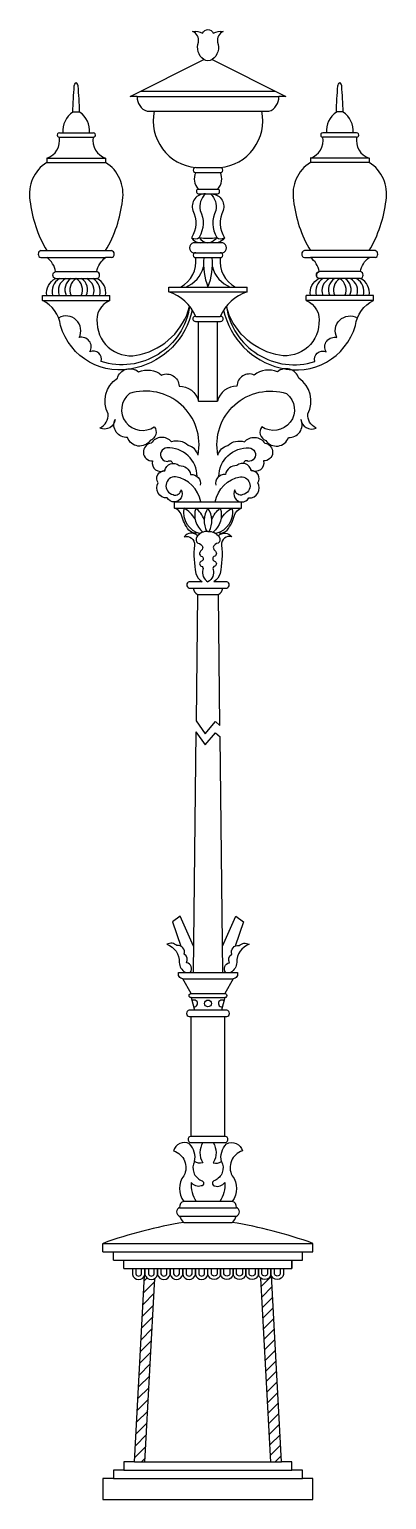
# Model space of a CAD drawing. Extents: x 283 to 1133, y 5742 to 9242.
import ezdxf

# ---------------------------------------------------------------- set-up
doc = ezdxf.new("R2010")
doc.units = 0
doc.header["$MEASUREMENT"] = 0
for name, color, linetype in [('2', 4, 'CONTINUOUS'), ('3', 3, 'CONTINUOUS'), ('7', 7, 'CONTINUOUS')]:
    doc.layers.add(name, color=color, linetype=linetype)
pattern_1 = [(45, (103662.549, 71026.243), (-13.2582521, 13.2582521), [])]

msp = doc.modelspace()

# ---------------------------------------------------------------- hatches: boundary and pattern name
at = {"layer": '3'}
h = msp.add_hatch(dxfattribs=at)
h.set_pattern_fill('ANSI31', color=256, scale=150, style=0)
h.set_pattern_definition(pattern_1)
h.paths.add_polyline_path([(557.3, 6275.7, 0.045011), (558.2, 6278.3, 0.524363), (582, 6269.3), (558.2, 5832.3), (533.2, 5832.3)])
h = msp.add_hatch(dxfattribs=at)
h.set_pattern_fill('ANSI31', color=256, scale=150, style=0)
h.set_pattern_definition(pattern_1)
h.paths.add_polyline_path([(859.1, 6275.7, -0.045011), (858.2, 6278.3, -0.524363), (834.4, 6269.3), (858.2, 5832.3), (883.2, 5832.3)])

# ---------------------------------------------------------------- linework, layer by layer
at = {"layer": '2'}
for p, q in [((563.2, 9047.3), (579.9, 9047.3)), ((836.6, 9047.3), (853.2, 9047.3)), ((324.5, 8935.7), (324.5, 8925.7)), ((464.5, 8935.7), (464.5, 8925.7)), ((952, 8935.7), (952, 8925.7)), ((1092, 8935.7), (1092, 8925.7)), ((684.9, 8850.7), (731.6, 8850.7)), ((310.3, 8715.7), (324.5, 8715.7)), ((310.3, 8715.7), (324.5, 8715.7)), ((464.5, 8715.7), (478.6, 8715.7)), ((952, 8715.7), (937.8, 8715.7)), ((1106.2, 8715.7), (1092, 8715.7)), ((1106.2, 8715.7), (1092, 8715.7)), ((310.3, 8699), (324.5, 8699)), ((478.6, 8699), (464.5, 8699)), ((937.8, 8699), (952, 8699)), ((1106.2, 8699), (1092, 8699)), ((614.9, 8617.3), (614.9, 8629)), ((614.9, 8629), (643.1, 8629)), ((773.3, 8629), (801.6, 8629)), ((801.6, 8617.3), (801.6, 8629)), ((314.1, 8597.3), (314.1, 8609)), ((474.8, 8597.3), (474.8, 8609)), ((941.7, 8597.3), (941.7, 8609)), ((1102.3, 8597.3), (1102.3, 8609)), ((679.1, 8547.3), (685.9, 8547.3)), ((685.9, 8357.3), (685.9, 8547.3)), ((730.6, 8357.3), (730.6, 8547.3)), ((730.6, 8547.3), (737.4, 8547.3)), ((628.2, 8117.3), (788.2, 8117.3)), ((628.2, 8102.3), (628.2, 8117.3)), ((788.2, 8102.3), (788.2, 8117.3)), ((668.2, 6937.3), (676.2, 6907.3)), ((748.2, 6937.3), (740.2, 6907.3)), ((668.2, 6607.3), (668.2, 6892.3)), ((748.2, 6607.3), (748.2, 6892.3)), ((668.2, 6592.3), (748.2, 6592.3)), ((458.2, 6332.3), (458.2, 6352.3)), ((458.2, 6332.3), (483.2, 6332.3)), ((483.2, 6312.3), (483.2, 6332.3)), ((483.2, 6312.3), (508.2, 6312.3)), ((508.2, 6292.3), (508.2, 6312.3)), ((508.2, 6292.3), (908.2, 6292.3)), ((533.2, 5832.3), (557.3, 6275.7)), ((883.2, 5832.3), (859.1, 6275.7))]:
    msp.add_line(p, q, dxfattribs=at)
for points in [[(698.2, 9170.6, -0.335492), (685.5, 9212.3, 0.340684), (671.7, 9237.6, -0.14808), (695.5, 9233.5, -0.235257), (708.2, 9242.3, -0.235257), (720.9, 9233.5, -0.14808), (744.7, 9237.6, 0.340684), (731, 9212.3, -0.335492), (718.2, 9170.6, -0.281973)], [(663.2, 6892.3), (753.2, 6892.3, 0.824694), (753.2, 6907.3), (663.2, 6907.3, 0.824694)]]:
    msp.add_lwpolyline(points, format="xyb", close=True, dxfattribs=at)
for points in [[(539.9, 9082.3), (523.2, 9082.3), (698.2, 9170.6)], [(718.2, 9170.6), (893.2, 9082.3), (876.6, 9082.3)], [(679.6, 7570.3), (673.2, 6997.3)], [(743.2, 6997.3), (737, 7558.5)], [(533.2, 5832.3), (508.2, 5832.3), (508.2, 5812.3), (483.2, 5812.3), (483.2, 5792.3), (458.2, 5792.3), (458.2, 5742.3), (958.2, 5742.3), (958.2, 5792.3), (933.2, 5792.3), (933.2, 5812.3), (908.2, 5812.3), (908.2, 5832.3), (883.2, 5832.3)]]:
    msp.add_lwpolyline(points, dxfattribs=at)
for points in [[(386.5, 9045.7, -0.014558), (389.9, 9108, -0.174357), (394.5, 9115.7)], [(402.5, 9045.7, 0.014558), (399, 9108, 0.174357), (394.5, 9115.7)], [(1014, 9045.7, -0.014558), (1017.4, 9108, -0.174357), (1022, 9115.7)], [(1030, 9045.7, 0.014558), (1026.6, 9108, 0.174357), (1022, 9115.7)], [(853.2, 9047.3, 0.340801), (876.6, 9082.3, 0.340801)], [(702.4, 8850.7, 0.530334), (672.1, 8811.2, -0.261366), (669.1, 8746.4, 0.275461), (690.7, 8734)], [(714.1, 8850.7, -0.530334), (744.3, 8811.2, 0.261366), (747.3, 8746.4, -0.275461), (725.7, 8734)], [(743.2, 8710.7, 0.775195), (743.2, 8734), (673.2, 8734, 0.775195), (673.2, 8710.7)], [(324.5, 8609, -0.33763), (345.3, 8649, -0.76793), (345.3, 8665.7, 0.20721), (324.5, 8699)], [(464.5, 8609, 0.33763), (443.6, 8649, 0.76793), (443.6, 8665.7, -0.20721), (464.5, 8699)], [(952, 8609, -0.33763), (972.8, 8649, -0.76793), (972.8, 8665.7, 0.20721), (952, 8699)], [(1092, 8609, 0.33763), (1071.2, 8649, 0.76793), (1071.2, 8665.7, -0.20721), (1092, 8699)], [(670.9, 8574.2, -0.288386), (536.5, 8436.7, -0.408707), (357.2, 8537.4, 0.250855), (314.1, 8597.3)], [(474.8, 8597.3, 0.350907), (444.1, 8541.8, 0.481522), (547, 8468.5, 0.277563), (664.5, 8583)], [(745.5, 8574.2, 0.288386), (880, 8436.7, 0.408707), (1059.3, 8537.4, -0.250855), (1102.3, 8597.3)], [(941.7, 8597.3, -0.350907), (972.4, 8541.8, -0.481522), (869.4, 8468.5, -0.277563), (751.9, 8583)], [(684.6, 8229.1, 0.568961), (521, 8375.4, 0.968682), (580.4, 8296.5, -0.501723), (570.5, 8263.7, -0.624425), (516.8, 8270.9, -0.568589), (487, 8313.8, -0.523073), (451, 8293.4, 0.316896), (470.6, 8327.2, -0.390461), (492.4, 8411.7, -0.542637), (542.7, 8427.3, -0.270184), (597.9, 8419.5, -0.534339), (639.3, 8393.3, -0.339282), (685.9, 8357.3)], [(731.8, 8229.1, -0.568961), (895.4, 8375.4, -0.968682), (836.1, 8296.5, 0.501723), (845.9, 8263.7, 0.624425), (899.7, 8270.9, 0.568589), (929.5, 8313.8, 0.523073), (965.4, 8293.4, -0.316896), (945.8, 8327.2, 0.390461), (924.1, 8411.7, 0.542637), (873.8, 8427.3, 0.270184), (818.5, 8419.5, 0.534339), (777.2, 8393.3, 0.339282), (730.6, 8357.3)], [(684.6, 8229.1, 0.26613), (661.3, 8251.6, 0.28217), (621.5, 8260.3, 0.50822), (573.2, 8257.1, 0.969032), (576.1, 8215.1, 0.692018), (606, 8193.5)], [(731.8, 8229.1, -0.26613), (755.1, 8251.6, -0.28217), (795, 8260.3, -0.50822), (843.3, 8257.1, -0.969032), (840.3, 8215.1, -0.692018), (810.4, 8193.5)], [(682.2, 8178, 0.429161), (610.2, 8245.9, 1.015173), (612.6, 8214, -0.675213), (623, 8209.1)], [(734.3, 8178, -0.429161), (806.2, 8245.9, -1.015173), (803.8, 8214, 0.675213), (793.4, 8209.1)], [(690.9, 8117.3, 0.318212), (630.7, 8177.3, 0.919483), (624.9, 8134.8, 0.513611), (644, 8146.5, -1.008262), (611.1, 8126.8, -0.604739), (589.8, 8162.9, -0.637646), (605.7, 8191.6, -0.617556), (639.3, 8203.8, -0.366284), (666.9, 8182.6, -0.50083), (689.8, 8157.1)], [(725.6, 8117.3, -0.318212), (785.7, 8177.3, -0.919483), (791.5, 8134.8, -0.513611), (772.4, 8146.5, 1.008262), (805.4, 8126.8, 0.604739), (826.6, 8162.9, 0.637646), (810.7, 8191.6, 0.617556), (777.2, 8203.8, 0.366284), (749.5, 8182.6, 0.50083), (726.7, 8157.1)], [(680.8, 8042.8, -0.227425), (662.7, 8050.4, -0.115716), (645.2, 8086.2, 0.268259), (628.2, 8102.3)], [(735.6, 8042.8, 0.227425), (753.7, 8050.4, 0.115716), (771.3, 8086.2, -0.268259), (788.2, 8102.3)], [(683.3, 8036.9, 0.457377), (651.6, 8034.5, -0.552312), (675.9, 8014.6, 0.073659), (679.3, 7947, 0.178661), (694.5, 7927.3)], [(733.1, 8036.9, -0.457377), (764.9, 8034.5, 0.552312), (740.6, 8014.6, -0.073659), (737.1, 7947, -0.178661), (721.9, 7927.3)], [(694.5, 7927.3), (663.2, 7927.3, 0.753871), (663.2, 7912.3), (673.2, 7912.3, 0.237581), (683.2, 7897.3), (679.9, 7596.2)], [(736.7, 7585), (733.2, 7897.3, 0.237581), (743.2, 7912.3), (753.2, 7912.3, 0.753871), (753.2, 7927.3), (721.9, 7927.3)], [(668.2, 6937.3, -1.023483), (668.2, 6947.3), (648.2, 6982.3, -0.494122), (638.2, 6997.3), (673.2, 6997.3)], [(743.2, 6997.3), (778.2, 6997.3, -0.494122), (768.2, 6982.3), (748.2, 6947.3, -1.023483), (748.2, 6937.3)], [(675.9, 6547.2, 0.276789), (663.8, 6589, 0.497878), (626.3, 6572.4, -0.468435), (650.8, 6513.4, 0.342939), (650.7, 6452.3)], [(696.2, 6592.3, 0.294871), (695.8, 6544.4, -0.266327), (675.9, 6547.2, 0.430397), (692.2, 6501.8, -0.877568), (692.2, 6488.9, -0.310093), (668.2, 6497.1, 0.172141), (680.2, 6452.3)], [(720.3, 6592.3, -0.294871), (720.6, 6544.4, 0.266327), (740.5, 6547.2, -0.430397), (724.3, 6501.8, 0.877568), (724.3, 6488.9, 0.310093), (748.3, 6497.1, -0.172141), (736.2, 6452.3)], [(740.5, 6547.2, -0.276789), (752.6, 6589, -0.497878), (790.2, 6572.4, 0.468435), (765.6, 6513.4, -0.342939), (765.7, 6452.3)], [(908.2, 6312.3), (908.2, 6292.3), (908.2, 6312.3), (933.2, 6312.3), (933.2, 6332.3), (958.2, 6332.3), (958.2, 6352.3, 0.044758), (765.7, 6402.3)]]:
    msp.add_lwpolyline(points, format="xyb", dxfattribs=at)
for centre, radius, start, end in [((574.2, 9080), 34.4, 176.0518, 251.3284), ((417.4, 9000.4), 54.8, 124.3024, 184.9239), ((371.6, 9000.4), 54.8, 355.0761, 55.6976), ((1044.9, 9000.4), 54.8, 124.3024, 184.9239), ((999.1, 9000.4), 54.8, 355.0761, 55.6976), ((353.9, 8990.7), 5.03, 83.9157, 276.0843), ((435, 8990.7), 5.03, 263.9157, 96.0843), ((981.5, 8990.7), 5.03, 83.9157, 276.0843), ((1062.5, 8990.7), 5.03, 263.9157, 96.0843), ((310, 8978.3), 45, 288.7079, 9.3645), ((478.9, 8978.3), 45, 170.6355, 251.2921), ((937.5, 8978.3), 45, 288.7079, 9.3645), ((1106.4, 8978.3), 45, 170.6355, 251.2921), ((706, 8886.2), 35, 317.0391, 26.0186), ((737.9, 8907.3), 5.86, 264.7009, 95.2991), ((737.9, 8907.3), 5.86, 264.7009, 95.2991), ((729.9, 8856.5), 6.06, 285.7294, 74.2706), ((312.5, 8707.3), 8.63, 104.9565, 255.0435), ((476.4, 8707.3), 8.63, 284.9565, 75.0435), ((476.4, 8707.3), 8.63, 284.9565, 75.0435), ((940, 8707.3), 8.63, 104.9565, 255.0435), ((940, 8707.3), 8.63, 104.9565, 255.0435), ((1103.9, 8707.3), 8.63, 284.9565, 75.0435), ((609.2, 8690.6), 70.3, 298.7998, 6.8276), ((678.5, 8704.8), 5.86, 84.7009, 275.2991), ((807.2, 8690.6), 70.3, 173.1724, 241.2002), ((737.9, 8704.8), 5.86, 264.7009, 95.2991), ((737.9, 8704.8), 5.86, 264.7009, 95.2991), ((441.4, 8657.3), 8.63, 284.9565, 75.0435), ((975, 8657.3), 8.63, 104.9565, 255.0435), ((581.8, 8516.5), 106.2, 23.6185, 71.8341), ((834.6, 8516.5), 106.2, 108.1659, 156.3815), ((678, 8553.2), 5.93, 79.4078, 280.5922), ((738.5, 8553.2), 5.93, 259.4078, 100.5922), ((668.2, 6599.8), 7.5, 89.8574, 270.1426), ((748.2, 6599.8), 7.5, 269.8574, 90.1426), ((653.4, 6439.7), 12.9, 102.0462, 190.5736), ((763, 6439.7), 12.9, 349.4264, 77.9538), ((643.5, 6427.3), 10.4, 105.6339, 254.3661), ((669.8, 6425.9), 30.3, 196.3934, 230.9867), ((746.6, 6425.9), 30.3, 309.0133, 343.6066), ((772.9, 6427.3), 10.4, 285.6339, 74.3661), ((833.2, 5304.3), 1113.1, 99.4348, 109.6858)]:
    msp.add_arc(centre, radius, start, end, dxfattribs=at)
at = {"layer": '3'}
for p, q in [((539.9, 9082.3), (876.6, 9082.3)), ((549, 9095.3), (867.5, 9095.3)), ((386.5, 9045.7), (402.5, 9045.7)), ((579.9, 9047.3), (836.6, 9047.3)), ((1030, 9045.7), (1014, 9045.7)), ((354.5, 8995.7), (434.5, 8995.7)), ((1062, 8995.7), (982, 8995.7)), ((354.5, 8985.7), (434.5, 8985.7)), ((1062, 8985.7), (982, 8985.7)), ((324.5, 8935.7), (465, 8935.7)), ((324.5, 8925.7), (465, 8925.7)), ((1092, 8935.7), (951.4, 8935.7)), ((1092, 8925.7), (951.4, 8925.7)), ((679.1, 8913.2), (737.4, 8913.2)), ((679.1, 8901.5), (737.4, 8901.5)), ((684.9, 8862.3), (731.6, 8862.3)), ((324.5, 8715.7), (464.5, 8715.7)), ((464.5, 8715.7), (478.6, 8715.7)), ((952, 8715.7), (937.8, 8715.7)), ((1092, 8715.7), (952, 8715.7)), ((324.5, 8699), (464.5, 8699)), ((679.1, 8710.7), (737.4, 8710.7)), ((679.1, 8699), (737.4, 8699)), ((1092, 8699), (952, 8699)), ((345.3, 8665.7), (443.6, 8665.7)), ((345.3, 8665.7), (443.6, 8665.7)), ((345.3, 8649), (443.6, 8649)), ((1071.2, 8665.7), (972.8, 8665.7)), ((1071.2, 8665.7), (972.8, 8665.7)), ((1071.2, 8649), (972.8, 8649)), ((614.9, 8617.3), (801.6, 8617.3)), ((643.1, 8629), (773.3, 8629)), ((314.1, 8609), (474.8, 8609)), ((314.1, 8597.3), (474.8, 8597.3)), ((1102.3, 8609), (941.7, 8609)), ((1102.3, 8597.3), (941.7, 8597.3)), ((679.1, 8559), (737.4, 8559)), ((685.9, 8547.3), (730.6, 8547.3)), ((685.9, 8357.3), (730.6, 8357.3)), ((628.2, 8102.3), (788.2, 8102.3)), ((673.2, 7912.3), (743.2, 7912.3)), ((683.2, 7897.3), (733.2, 7897.3)), ((648.2, 6982.3), (768.2, 6982.3)), ((673.2, 6997.3), (743.2, 6997.3)), ((668.2, 6947.3), (748.2, 6947.3)), ((668.2, 6937.3), (748.2, 6937.3)), ((668.2, 6607.3), (748.2, 6607.3)), ((765.7, 6452.3), (650.7, 6452.3)), ((640.7, 6437.3), (775.7, 6437.3)), ((640.7, 6417.3), (775.7, 6417.3)), ((650.7, 6402.3), (765.7, 6402.3)), ((458.2, 6352.3), (958.2, 6352.3)), ((483.2, 6332.3), (933.2, 6332.3)), ((508.2, 6312.3), (908.2, 6312.3)), ((508.2, 5812.3), (908.2, 5812.3)), ((533.2, 5832.3), (883.2, 5832.3)), ((483.2, 5792.3), (933.2, 5792.3))]:
    msp.add_line(p, q, dxfattribs=at)
for points in [[(702.4, 8850.7, 0.274345), (689.6, 8811.2, -0.253854), (687.2, 8747, 0.23459), (708.2, 8734)], [(714.1, 8850.7, -0.274345), (726.8, 8811.2, 0.253854), (729.2, 8747, -0.23459), (708.2, 8734)], [(669.1, 8746.4, 0.288681), (687.2, 8747, 0.096004), (729.2, 8747, 0.288681), (747.3, 8746.4, 0.288681)], [(698.1, 8699, 0.120094), (708.2, 8629, 0.120094), (718.3, 8699)], [(664.5, 8583, -0.461106), (453.9, 8451.5, 0.643606), (427.1, 8474.8, 0.671845), (401.2, 8508.7, 0.761092), (352.6, 8555.2)], [(751.9, 8583, 0.461106), (962.5, 8451.5, -0.643606), (989.4, 8474.8, -0.671845), (1015.3, 8508.7, -0.761092), (1063.8, 8555.2)], [(677.1, 8076.7, 0.15968), (650.8, 8102.3, 0.395758), (689.4, 8042.1)], [(699, 8075.8, 0.137844), (679.1, 8102.3, 0.308919), (696, 8045.4)], [(710.6, 8047.3, 0.29335), (708.2, 8102.3, 0.29335), (705.8, 8047.3)], [(717.5, 8075.8, -0.137844), (737.4, 8102.3, -0.308919), (720.4, 8045.4)], [(739.3, 8076.7, -0.15968), (765.7, 8102.3, -0.395758), (727.1, 8042.1)], [(708.2, 8047.3, 0.244184), (681.4, 8034.7, 0.381484), (684.1, 8019.1, -0.281174), (695.9, 8009.7, -0.176913), (690.7, 8000.3, 0.634647), (694.3, 7987.3, -0.616529), (692.6, 7976.1, 0.701717), (692.1, 7964.7, -0.389288), (696.1, 7956.4, 0.362532), (708.2, 7927.3)], [(708.2, 8047.3, -0.244184), (735, 8034.7, -0.381484), (732.4, 8019.1, 0.281174), (720.5, 8009.7, 0.176913), (725.7, 8000.3, -0.634647), (722.1, 7987.3, 0.616529), (723.9, 7976.1, -0.701717), (724.3, 7964.7, 0.389288), (720.4, 7956.4, -0.362532), (708.2, 7927.3)], [(536.2, 6292.3), (536.2, 6279.4, 0.699456), (550.2, 6279.4), (550.2, 6292.3)], [(566.2, 6292.3), (566.2, 6279.4, 0.699456), (580.2, 6279.4), (580.2, 6292.3)], [(596.2, 6292.3), (596.2, 6279.4, 0.699456), (610.2, 6279.4), (610.2, 6292.3)], [(626.2, 6292.3), (626.2, 6279.4, 0.699456), (640.2, 6279.4), (640.2, 6292.3)], [(656.2, 6292.3), (656.2, 6279.4, 0.699456), (670.2, 6279.4), (670.2, 6292.3)], [(686.2, 6292.3), (686.2, 6279.4, 0.699456), (700.2, 6279.4), (700.2, 6292.3)], [(730.2, 6292.3), (730.2, 6279.4, -0.699456), (716.2, 6279.4), (716.2, 6292.3)], [(760.2, 6292.3), (760.2, 6279.4, -0.699456), (746.2, 6279.4), (746.2, 6292.3)], [(790.2, 6292.3), (790.2, 6279.4, -0.699456), (776.2, 6279.4), (776.2, 6292.3)], [(820.2, 6292.3), (820.2, 6279.4, -0.699456), (806.2, 6279.4), (806.2, 6292.3)], [(850.2, 6292.3), (850.2, 6279.4, -0.699456), (836.2, 6279.4), (836.2, 6292.3)], [(880.2, 6292.3), (880.2, 6279.4, -0.699456), (866.2, 6279.4), (866.2, 6292.3)]]:
    msp.add_lwpolyline(points, format="xyb", dxfattribs=at)
for points in [[(679.9, 7596.2), (701.6, 7565.5), (725.7, 7594.3), (736.7, 7585)], [(679.6, 7570.3), (701.6, 7539.1), (725.7, 7568), (737, 7558.5)]]:
    msp.add_lwpolyline(points, dxfattribs=at)
msp.add_circle((708.2, 6923.6), 8, dxfattribs=at)
for centre, radius, start, end in [((372.9, 8618.4), 35.8, 121.3278, 195.1627), ((384.8, 8620), 32.9, 118.1636, 199.5277), ((398.7, 8622.8), 31.2, 122.7459, 206.1691), ((411, 8622.1), 31.6, 121.7193, 204.6239), ((377.9, 8622.1), 31.6, 335.3761, 58.2807), ((390.2, 8622.8), 31.2, 333.8309, 57.2541), ((404.1, 8620), 32.9, 340.4723, 61.8364), ((416, 8618.4), 35.8, 344.8373, 58.6722), ((629.3, 8694.5), 70.5, 291.6597, 345.5646), ((787.1, 8694.5), 70.5, 194.4354, 248.3403), ((1000.5, 8618.4), 35.8, 121.3278, 195.1627), ((1012.4, 8620), 32.9, 118.1636, 199.5277), ((1026.3, 8622.8), 31.2, 122.7459, 206.1691), ((1038.6, 8622.1), 31.6, 121.7193, 204.6239), ((1005.4, 8622.1), 31.6, 335.3761, 58.2807), ((1017.7, 8622.8), 31.2, 333.8309, 57.2541), ((1031.6, 8620), 32.9, 340.4723, 61.8364), ((1043.5, 8618.4), 35.8, 344.8373, 58.6722), ((675.5, 6923.6), 8, 257.5719, 130.9631), ((740.9, 6923.6), 8, 49.0369, 282.4281)]:
    msp.add_arc(centre, radius, start, end, dxfattribs=at)
at = {"layer": '7'}
for p, q in [((673.2, 8710.7), (743.2, 8710.7)), ((558.2, 5831.5), (582, 6269.3)), ((858.2, 5831.5), (834.4, 6269.3))]:
    msp.add_line(p, q, dxfattribs=at)
for points in [[(579.9, 9047.3, 0.442945), (679.1, 8913.2, 1.097043), (679.1, 8901.5, 0.31041), (684.9, 8862.3, 0.757262), (684.9, 8850.7)], [(737.4, 8913.2, 0.442945), (836.6, 9047.3, 0.442945)], [(665.8, 6997.3, 0.569101), (657.2, 7020.5, 0.381049), (651.8, 7040.7, 0.566522), (634, 7061.1, 0.319984), (610.1, 7064.5, -0.327253), (639.8, 7021.1, 0.255348), (653.7, 6997.7)], [(750.6, 6997.3, -0.569101), (759.2, 7020.5, -0.381049), (764.6, 7040.7, -0.566522), (782.5, 7061.1, -0.319984), (806.4, 7064.5, 0.327253), (776.7, 7021.1, -0.255348), (762.7, 6997.7)], [(528.2, 6292.3), (528.2, 6278.3, 0.782801), (558.2, 6278.3), (558.2, 6292.3)], [(558.2, 6292.3), (558.2, 6278.3, 0.782801), (588.2, 6278.3), (588.2, 6292.3)], [(588.2, 6292.3), (588.2, 6278.3, 0.782801), (618.2, 6278.3), (618.2, 6292.3)], [(618.2, 6292.3), (618.2, 6278.3, 0.782801), (648.2, 6278.3), (648.2, 6292.3)], [(648.2, 6292.3), (648.2, 6278.3, 0.782801), (678.2, 6278.3), (678.2, 6292.3)], [(678.2, 6292.3), (678.2, 6278.3, 0.782801), (708.2, 6278.3), (708.2, 6292.3)], [(738.2, 6292.3), (738.2, 6278.3, -0.782801), (708.2, 6278.3), (708.2, 6292.3)], [(768.2, 6292.3), (768.2, 6278.3, -0.782801), (738.2, 6278.3), (738.2, 6292.3)], [(798.2, 6292.3), (798.2, 6278.3, -0.782801), (768.2, 6278.3), (768.2, 6292.3)], [(828.2, 6292.3), (828.2, 6278.3, -0.782801), (798.2, 6278.3), (798.2, 6292.3)], [(858.2, 6292.3), (858.2, 6278.3, -0.782801), (828.2, 6278.3), (828.2, 6292.3)], [(888.2, 6292.3), (888.2, 6278.3, -0.782801), (858.2, 6278.3), (858.2, 6292.3)]]:
    msp.add_lwpolyline(points, format="xyb", dxfattribs=at)
for points in [[(673.4, 7060.2), (641.9, 7131), (623.8, 7117.7), (643.7, 7059.8)], [(743, 7060.2), (774.5, 7131), (792.6, 7117.7), (772.7, 7059.8)]]:
    msp.add_lwpolyline(points, dxfattribs=at)
for centre, radius, start, end in [((371.7, 8850.6), 88.7, 122.2049, 189.886), ((417.2, 8850.6), 88.7, 350.114, 57.7951), ((999.3, 8850.6), 88.7, 122.2049, 189.886), ((1044.7, 8850.6), 88.7, 350.114, 57.7951), ((585.4, 8869.7), 303.1, 186.5088, 210.5518), ((203.5, 8869.7), 303.1, 329.4482, 353.4912), ((1213, 8869.7), 303.1, 186.5088, 210.5518), ((831, 8869.7), 303.1, 329.4482, 353.4912)]:
    msp.add_arc(centre, radius, start, end, dxfattribs=at)

doc.saveas('drawing.dxf')
